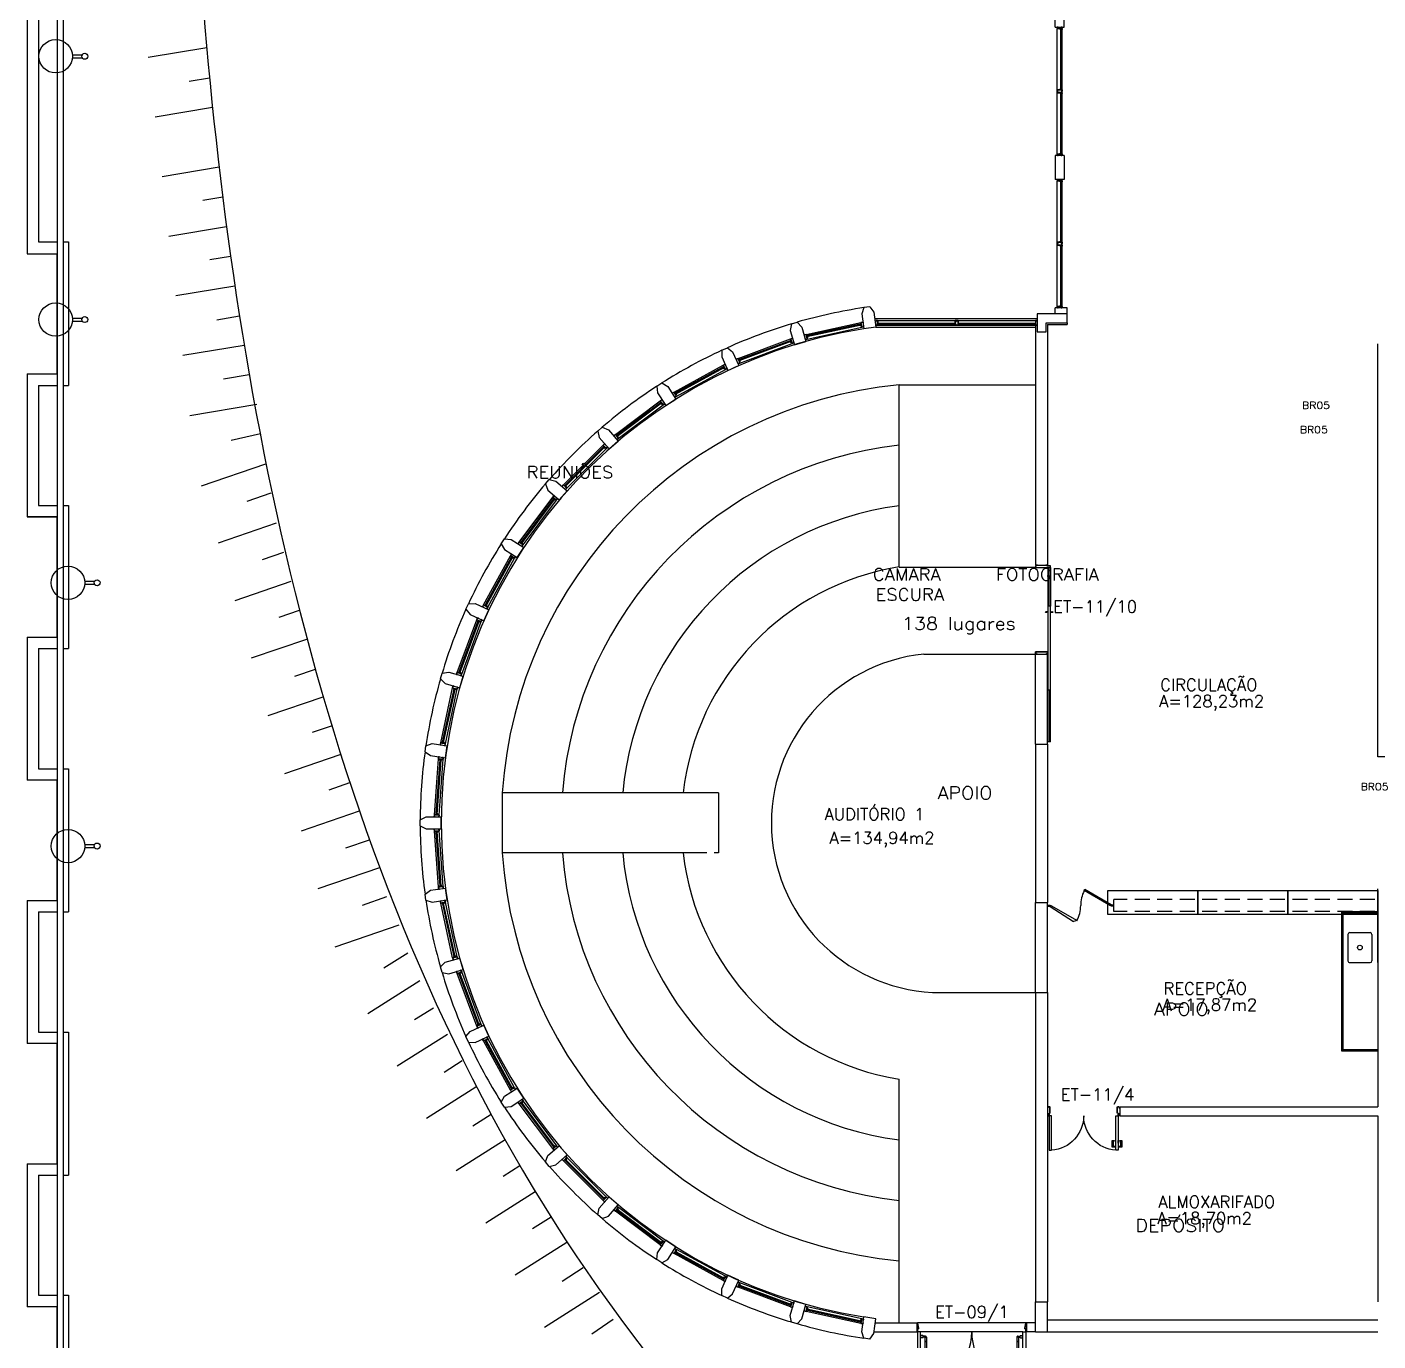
# Model space of a CAD drawing. Header units: millimetres. Extents: x 2128 to 2646, y 1972 to 2207.
# Drawn here: x 2447.74 to 2470.24, y 2031.34 to 2053.22 of the extents above; entities that cross this region are included whole.
import ezdxf

# ---------------------------------------------------------------- set-up
doc = ezdxf.new("R2010")
doc.units = ezdxf.units.MM
doc.linetypes.add('HIDDEN', pattern=[0.375, 0.25, -0.125])
for name, color, linetype in [('ar-alambrado', 2, 'Continuous'), ('AR-ALV', 2, 'Continuous'), ('AR-BANCADAS', 1, 'Continuous'), ('AR-CORTECONG', 3, 'Continuous'), ('AR-ESQ', 1, 'Continuous'), ('AR-ESQ-V1', 1, 'Continuous'), ('AR-ESTC', 3, 'Continuous'), ('AR-ILUMINAÇÃO-JARDIM', 1, 'Continuous'), ('ar-mureta', 2, 'Continuous'), ('AR-PEITORIL', 1, 'Continuous'), ('AR-PF-pm1', 2, 'Continuous'), ('AR-PF-soleira', 1, 'Continuous'), ('AR-PISO-V', 1, 'Continuous'), ('AR-PORTA', 1, 'Continuous'), ('AR-PROJ', 1, 'HIDDEN'), ('ar-talude', 1, 'Continuous'), ('AR-TXTCONG', 2, 'Continuous'), ('AR-TXTESQ1', 1, 'Continuous'), ('BC- VISTA', 1, 'Continuous'), ('BC-CUBA', 1, 'Continuous'), ('BGR- VISTA', 12, 'Continuous'), ('COZ1', 1, 'Continuous'), ('DET-VIDRO-FERR-V', 52, 'Continuous'), ('DT-ESQ-BAGUETE-C', 1, 'Continuous'), ('DT-ESQ-BAGUETE-V', 1, 'Continuous'), ('DT-ESQ-CHAPA DOBRADA-V', 1, 'Continuous'), ('DT-ESQ-MARCO-V', 1, 'Continuous'), ('DT-ESQ-PERFIL U-C', 2, 'Continuous'), ('DT-ESQ-VIDRO-C', 2, 'Continuous'), ('DT-TXTMOD', 1, 'Continuous'), ('ENDEREÇO', 2, 'Continuous'), ('maçaneta', 1, 'Continuous'), ('mov', 1, 'Continuous'), ('PM-PERFIL U-C', 2, 'Continuous'), ('PM-V', 1, 'Continuous'), ('pm1', 2, 'Continuous'), ('pm2', 2, 'Continuous'), ('TEXTO', 2, 'Continuous'), ('Área', 2, 'Continuous')]:
    doc.layers.add(name, color=color, linetype=linetype)
doc.styles.add('S10', font='simplex.shx', dxfattribs={"height": 0.1})
doc.styles.add('S12', font='simplex.shx', dxfattribs={"width": 1.1, "height": 0.12})
doc.styles.add('S16', font='simplex.shx', dxfattribs={"width": 1.1, "height": 0.16})
doc.styles.add('UNB-100', font='simplex.shx', dxfattribs={"height": 0.2})
doc.styles.add('UNB1-100', font='simplex.shx', dxfattribs={"height": 0.2})

# ---------------------------------------------------------------- blocks, each defined once
blk = doc.blocks.new('Poste Jardim')
at = {"layer": 'AR-ILUMINAÇÃO-JARDIM'}
for p, q in [((-0.025, 0.109), (-0.025, 0.274)), ((0.025, 0.109), (0.025, 0.274))]:
    blk.add_line(p, q, dxfattribs=at)
for centre, radius in [((0, 0.318), 0.05), ((0, 0.318), 0.05), ((0, -0.167), 0.278)]:
    blk.add_circle(centre, radius, dxfattribs=at)
blk = doc.blocks.new('CUBAbnc-01P')
at = {"layer": 'COZ1'}
for p, q in [((-0.25, -0.4705), (-0.25, -0.1305)), ((-0.22, -0.1005), (0.22, -0.1005)), ((0.25, -0.4705), (0.25, -0.1305)), ((-0.22, -0.5005), (0.22, -0.5005))]:
    blk.add_line(p, q, dxfattribs=at)
blk.add_circle((0, -0.3005), 0.04, dxfattribs=at)
for centre, start, end in [((-0.22, -0.1305), 90, 180), ((0.22, -0.1305), 0, 90), ((-0.22, -0.4705), 180, 270), ((0.22, -0.4705), 270, 0)]:
    blk.add_arc(centre, 0.03, start, end, dxfattribs=at)
blk = doc.blocks.new('BGR3')
at = {"layer": 'BGR- VISTA'}
for p, q in [((0, 2.305), (0.58, 2.305)), ((0.58, 2.305), (0.6, 2.325)), ((0.58, 2.305), (0.58, 0.02)), ((0.58, 0.02), (0, 0.02)), ((0.6, 0), (0.58, 0.02))]:
    blk.add_line(p, q, dxfattribs=at)
blk.add_lwpolyline([(0.6, 2.325), (0.6, 0), (0, 0), (0, 2.325)], close=True, dxfattribs=at)
at = {"layer": 'BC-CUBA', "rotation": 89.99999999999999}
blk.add_blockref('CUBAbnc-01P', (0, 0.6), dxfattribs=at)
blk = doc.blocks.new('BGR13')
at = {"layer": 'BC- VISTA'}
blk.add_lwpolyline([(0, 1.5), (0, 0), (-0.4, 0), (-0.4, 1.5)], close=True, dxfattribs=at)
blk = doc.blocks.new('EF145-P')
at = {"layer": 'DT-ESQ-BAGUETE-C', "ltscale": 0.1}
for points in [[(0.039, 0), (0.0255, 0), (0.0255, -0.0015), (0.039, -0.0015), (0.039, -0.0135), (0.0255, -0.0135), (0.0255, -0.015), (0.039, -0.015, 0.4142136), (0.0405, -0.0135), (0.0405, -0.0015, 0.4142136)], [(1.301, 0), (1.3145, 0), (1.3145, -0.0015), (1.301, -0.0015), (1.301, -0.0135), (1.3145, -0.0135), (1.3145, -0.015), (1.301, -0.015, -0.4142136), (1.2995, -0.0135), (1.2995, -0.0015, -0.4142136)], [(1.379, 0), (1.3655, 0), (1.3655, -0.0015), (1.379, -0.0015), (1.379, -0.0135), (1.3655, -0.0135), (1.3655, -0.015), (1.379, -0.015, 0.4142136), (1.3805, -0.0135), (1.3805, -0.0015, 0.4142136)], [(2.641, 0), (2.6545, 0), (2.6545, -0.0015), (2.641, -0.0015), (2.641, -0.0135), (2.6545, -0.0135), (2.6545, -0.015), (2.641, -0.015, -0.4142136), (2.6395, -0.0135), (2.6395, -0.0015, -0.4142136)]]:
    blk.add_lwpolyline(points, format="xyb", close=True, dxfattribs=at)
at = {"layer": 'DT-ESQ-MARCO-V', "ltscale": 0.1}
for p, q in [((0.025, 0.065), (2.6565, 0.065)), ((0.0235, -0.015), (2.6565, -0.015))]:
    blk.add_line(p, q, dxfattribs=at)
at = {"layer": 'DT-ESQ-PERFIL U-C', "ltscale": 0.1}
for points in [[(0.025, 0.0155), (0.025, 0.0155, -0.4142136), (0.0235, 0.017), (0.0235, 0.0635), (0.0015, 0.0635), (0.0015, 0.05), (0, 0.05), (0, 0.0635, -0.4142136), (0.0015, 0.065), (0.0235, 0.065, -0.4142136), (0.025, 0.0635), (0.025, 0.017), (0.0385, 0.017, -1), (0.0385, 0.014), (0.025, 0.014), (0.025, -0.0135, -0.4142136), (0.0235, -0.015), (0.0015, -0.015, -0.4142136), (0, -0.0135), (0, 0), (0.0015, 0), (0.0015, -0.0135), (0.0235, -0.0135), (0.0235, 0.014, -0.4142136), (0.025, 0.0155), (0.0385, 0.0155)], [(1.315, 0.0155), (1.315, 0.0155, 0.4142136), (1.3165, 0.017), (1.3165, 0.0635), (1.3385, 0.0635), (1.3385, 0.05), (1.34, 0.05), (1.34, 0.0635, 0.4142136), (1.3385, 0.065), (1.3165, 0.065, 0.4142136), (1.315, 0.0635), (1.315, 0.017), (1.3015, 0.017, 1), (1.3015, 0.014), (1.315, 0.014), (1.315, -0.0135, 0.4142136), (1.3165, -0.015), (1.3385, -0.015, 0.4142136), (1.34, -0.0135), (1.34, 0), (1.3385, 0), (1.3385, -0.0135), (1.3165, -0.0135), (1.3165, 0.014, 0.4142136), (1.315, 0.0155), (1.3015, 0.0155)], [(1.365, 0.0155), (1.365, 0.0155, -0.4142136), (1.3635, 0.017), (1.3635, 0.0635), (1.3415, 0.0635), (1.3415, 0.05), (1.34, 0.05), (1.34, 0.0635, -0.4142136), (1.3415, 0.065), (1.3635, 0.065, -0.4142136), (1.365, 0.0635), (1.365, 0.017), (1.3785, 0.017, -1), (1.3785, 0.014), (1.365, 0.014), (1.365, -0.0135, -0.4142136), (1.3635, -0.015), (1.3415, -0.015, -0.4142136), (1.34, -0.0135), (1.34, 0), (1.3415, 0), (1.3415, -0.0135), (1.3635, -0.0135), (1.3635, 0.014, -0.4142136), (1.365, 0.0155), (1.3785, 0.0155)], [(2.655, 0.0155), (2.655, 0.0155, 0.4142136), (2.6565, 0.017), (2.6565, 0.0635), (2.6785, 0.0635), (2.6785, 0.05), (2.68, 0.05), (2.68, 0.0635, 0.4142136), (2.6785, 0.065), (2.6565, 0.065, 0.4142136), (2.655, 0.0635), (2.655, 0.017), (2.6415, 0.017, 1), (2.6415, 0.014), (2.655, 0.014), (2.655, -0.0135, 0.4142136), (2.6565, -0.015), (2.6785, -0.015, 0.4142136), (2.68, -0.0135), (2.68, 0), (2.6785, 0), (2.6785, -0.0135), (2.6565, -0.0135), (2.6565, 0.014, 0.4142136), (2.655, 0.0155), (2.6415, 0.0155)]]:
    blk.add_lwpolyline(points, format="xyb", dxfattribs=at)
at = {"layer": 'DT-ESQ-VIDRO-C', "ltscale": 0.1}
for points in [[(1.313, 0.012), (0.027, 0.012), (0.027, 0.002), (1.313, 0.002), (1.313, 0.012)], [(1.367, 0.012), (1.367, 0.002), (2.653, 0.002), (2.653, 0.012), (1.367, 0.012)]]:
    blk.add_lwpolyline(points, dxfattribs=at)
at = {"layer": 'DT-TXTMOD', "ltscale": 0.1, "style": 'S10', "flags": 3}
blk.add_attdef('EF145', (0.0242, 0.1386), '', height=0.1, dxfattribs=at)
blk = doc.blocks.new('EF144-P')
at = {"layer": 'DT-ESQ-BAGUETE-C', "ltscale": 0.1}
for points in [[(0.047, 0.024), (0.034, 0.024), (0.034, 0.022), (0.047, 0.022), (0.047, 0.01), (0.034, 0.01), (0.034, 0.009), (0.047, 0.009, 0.414214), (0.049, 0.01), (0.049, 0.022, 0.414214)], [(0.948, 0.024), (0.962, 0.024), (0.962, 0.022), (0.948, 0.022), (0.948, 0.01), (0.962, 0.01), (0.962, 0.009), (0.948, 0.009, -0.414214), (0.947, 0.01), (0.947, 0.022, -0.414214)]]:
    blk.add_lwpolyline(points, format="xyb", close=True, dxfattribs=at)
at = {"layer": 'DT-ESQ-BAGUETE-V', "ltscale": 0.1}
blk.add_line((0.948, 0.024), (0.046, 0.024), dxfattribs=at)
at = {"layer": 'DT-ESQ-CHAPA DOBRADA-V', "ltscale": 0.1}
blk.add_line((0.947, 0.041), (0.047, 0.041), dxfattribs=at)
at = {"layer": 'DT-ESQ-MARCO-V', "ltscale": 0.1}
for p, q in [((0.031, 0.065), (0.964, 0.065)), ((0.031, -0.015), (0.964, -0.015))]:
    blk.add_line(p, q, dxfattribs=at)
at = {"layer": 'DT-ESQ-PERFIL U-C', "ltscale": 0.1}
for p in [(0.048, 0.039), (0.033, 0.039)]:
    blk.add_line(p, (0.033, 0.039), dxfattribs=at)
blk.add_lwpolyline([(0.032, 0.041, 0.414214), (0.033, 0.039, 0.414214), (0.032, 0.038), (0.032, -0.013), (0.002, -0.013), (0.001, 0), (0, 0), (0.001, -0.014, 0.393452), (0.002, -0.015), (0.032, -0.015, 0.414214), (0.033, -0.013), (0.033, 0.038), (0.048, 0.038, 1), (0.048, 0.041), (0.033, 0.041), (0.033, 0.064, 0.414214), (0.032, 0.065), (-0.003, 0.065, 0.435284), (-0.005, 0.063), (-0.004, 0.05), (-0.002, 0.05), (-0.003, 0.064), (0.032, 0.064)], format="xyb", close=True, dxfattribs=at)
blk.add_lwpolyline([(0.962, 0.039), (0.962, 0.039, -0.414214), (0.964, 0.038), (0.964, -0.013), (0.993, -0.013), (0.994, 0), (0.995, 0), (0.994, -0.014, -0.393452), (0.993, -0.015), (0.964, -0.015, -0.414214), (0.962, -0.013), (0.962, 0.038), (0.947, 0.038, -1), (0.947, 0.041), (0.962, 0.041), (0.962, 0.064, -0.414214), (0.964, 0.065), (0.998, 0.065, -0.435284), (1, 0.063), (0.999, 0.05), (0.997, 0.05), (0.998, 0.064), (0.964, 0.064), (0.964, 0.041, -0.414214), (0.962, 0.039), (0.947, 0.039)], format="xyb", dxfattribs=at)
at = {"layer": 'DT-ESQ-VIDRO-C', "ltscale": 0.1}
blk.add_lwpolyline([(0.035, 0.036), (0.035, 0.026), (0.96, 0.026), (0.96, 0.036)], close=True, dxfattribs=at)
at = {"layer": 'DT-TXTMOD', "ltscale": 0.1, "style": 'S10', "flags": 3}
blk.add_attdef('EF144', (0.031, 0.127), '', height=0.1, dxfattribs=at)
blk = doc.blocks.new('EF146-P')
at = {"layer": 'DT-ESQ-BAGUETE-C', "ltscale": 0.1}
for points in [[(0.039, 0.05), (0.0255, 0.05), (0.0255, 0.0515), (0.039, 0.0515), (0.039, 0.0635), (0.0255, 0.0635), (0.0255, 0.065), (0.039, 0.065, -0.41421356), (0.0405, 0.0635), (0.0405, 0.0515, -0.41421356)], [(1.02975, 0.05), (1.04325, 0.05), (1.04325, 0.0515), (1.02975, 0.0515), (1.02975, 0.0635), (1.04325, 0.0635), (1.04325, 0.065), (1.02975, 0.065, 0.41421356), (1.02825, 0.0635), (1.02825, 0.0515, 0.41421356)], [(1.10775, 0.05), (1.09425, 0.05), (1.09425, 0.0515), (1.10775, 0.0515), (1.10775, 0.0635), (1.09425, 0.0635), (1.09425, 0.065), (1.10775, 0.065, -0.41421356), (1.10925, 0.0635), (1.10925, 0.0515, -0.41421356)], [(2.0985, 0.05), (2.112, 0.05), (2.112, 0.0515), (2.0985, 0.0515), (2.0985, 0.0635), (2.112, 0.0635), (2.112, 0.065), (2.0985, 0.065, 0.41421356), (2.097, 0.0635), (2.097, 0.0515, 0.41421356)]]:
    blk.add_lwpolyline(points, format="xyb", close=True, dxfattribs=at)
at = {"layer": 'DT-ESQ-MARCO-V', "ltscale": 0.1}
for p, q in [((2.114, 0.065), (0.0235, 0.065)), ((2.114, -0.015), (0.0235, -0.015))]:
    blk.add_line(p, q, dxfattribs=at)
at = {"layer": 'DT-ESQ-PERFIL U-C', "ltscale": 0.1}
for points in [[(0.025, 0.0345), (0.025, 0.0345, 0.41421356), (0.0235, 0.033), (0.0235, -0.0135), (0.0015, -0.0135), (0.0015, 0), (0, 0), (0, -0.0135, 0.41421356), (0.0015, -0.015), (0.0235, -0.015, 0.41421356), (0.025, -0.0135), (0.025, 0.033), (0.0385, 0.033, 1), (0.0385, 0.036), (0.025, 0.036), (0.025, 0.0635, 0.41421356), (0.0235, 0.065), (0.0015, 0.065, 0.41421356), (0, 0.0635), (0, 0.05), (0.0015, 0.05), (0.0015, 0.0635), (0.0235, 0.0635), (0.0235, 0.036, 0.41421356), (0.025, 0.0345), (0.0385, 0.0345)], [(1.04375, 0.0345), (1.04375, 0.0345, -0.41421356), (1.04525, 0.033), (1.04525, -0.0135), (1.06725, -0.0135), (1.06725, 0), (1.06875, 0), (1.06875, -0.0135, -0.41421356), (1.06725, -0.015), (1.04525, -0.015, -0.41421356), (1.04375, -0.0135), (1.04375, 0.033), (1.03025, 0.033, -1), (1.03025, 0.036), (1.04375, 0.036), (1.04375, 0.0635, -0.41421356), (1.04525, 0.065), (1.06725, 0.065, -0.41421356), (1.06875, 0.0635), (1.06875, 0.05), (1.06725, 0.05), (1.06725, 0.0635), (1.04525, 0.0635), (1.04525, 0.036, -0.41421356), (1.04375, 0.0345), (1.03025, 0.0345)], [(1.09375, 0.0345), (1.09375, 0.0345, 0.41421356), (1.09225, 0.033), (1.09225, -0.0135), (1.07025, -0.0135), (1.07025, 0), (1.06875, 0), (1.06875, -0.0135, 0.41421356), (1.07025, -0.015), (1.09225, -0.015, 0.41421356), (1.09375, -0.0135), (1.09375, 0.033), (1.10725, 0.033, 1), (1.10725, 0.036), (1.09375, 0.036), (1.09375, 0.0635, 0.41421356), (1.09225, 0.065), (1.07025, 0.065, 0.41421356), (1.06875, 0.0635), (1.06875, 0.05), (1.07025, 0.05), (1.07025, 0.0635), (1.09225, 0.0635), (1.09225, 0.036, 0.41421356), (1.09375, 0.0345), (1.10725, 0.0345)], [(2.1125, 0.0345), (2.1125, 0.0345, -0.41421356), (2.114, 0.033), (2.114, -0.0135), (2.136, -0.0135), (2.136, 0), (2.1375, 0), (2.1375, -0.0135, -0.41421356), (2.136, -0.015), (2.114, -0.015, -0.41421356), (2.1125, -0.0135), (2.1125, 0.033), (2.099, 0.033, -1), (2.099, 0.036), (2.1125, 0.036), (2.1125, 0.0635, -0.41421356), (2.114, 0.065), (2.136, 0.065, -0.41421356), (2.1375, 0.0635), (2.1375, 0.05), (2.136, 0.05), (2.136, 0.0635), (2.114, 0.0635), (2.114, 0.036, -0.41421356), (2.1125, 0.0345), (2.099, 0.0345)]]:
    blk.add_lwpolyline(points, format="xyb", dxfattribs=at)
at = {"layer": 'DT-ESQ-VIDRO-C', "ltscale": 0.1}
for points in [[(1.04175, 0.048), (0.027, 0.048), (0.027, 0.038), (1.04175, 0.038), (1.04175, 0.048)], [(1.09575, 0.048), (1.09575, 0.038), (2.1105, 0.038), (2.1105, 0.048), (1.09575, 0.048)]]:
    blk.add_lwpolyline(points, dxfattribs=at)
at = {"layer": 'DT-TXTMOD', "ltscale": 0.1, "style": 'S10', "flags": 3}
blk.add_attdef('EF146', (0.0235, -0.155), '', height=0.1, dxfattribs=at)
blk = doc.blocks.new('marco-d')
at = {"layer": 'PM-PERFIL U-C'}
for p, q in [((-0.013, 0), (-0.001, 0)), ((-0.025, -0.03), (-0.025, -0.011)), ((-0.023, -0.03), (-0.025, -0.03)), ((-0.025, -0.138), (-0.025, -0.12)), ((-0.025, -0.12), (-0.023, -0.12)), ((-0.023, -0.01), (-0.015, -0.01)), ((-0.014, -0.012), (-0.023, -0.012)), ((-0.023, -0.012), (-0.023, -0.03)), ((-0.023, -0.12), (-0.023, -0.138)), ((-0.023, -0.138), (-0.014, -0.138)), ((-0.015, -0.14), (-0.023, -0.14)), ((-0.015, -0.01), (-0.015, -0.001)), ((-0.015, -0.148), (-0.015, -0.14)), ((-0.002, -0.002), (-0.013, -0.002)), ((-0.013, -0.002), (-0.013, -0.01)), ((-0.013, -0.139), (-0.013, -0.148)), ((-0.013, -0.148), (0.013, -0.148)), ((0.013, -0.15), (-0.013, -0.15)), ((-0.002, -0.041), (-0.002, -0.002)), ((0.013, -0.043), (-0.001, -0.043)), ((0, -0.001), (0, -0.041)), ((0.013, -0.041), (0, -0.041)), ((0.013, -0.043), (0.013, -0.148)), ((0.015, -0.042), (0.015, -0.148))]:
    blk.add_line(p, q, dxfattribs=at)
for centre, start, end in [((-0.013, -0.001), 90, 180), ((-0.001, -0.001), 360, 90), ((-0.023, -0.011), 90, 180), ((-0.023, -0.138), 180, 270), ((-0.013, -0.148), 180, 270), ((-0.014, -0.01), 270, 0), ((-0.014, -0.139), 0, 90), ((-0.001, -0.041), 180, 270), ((0.013, -0.042), 0, 90), ((0.013, -0.148), 269.9386, 0)]:
    blk.add_arc(centre, 0.0015, start, end, dxfattribs=at)
blk = doc.blocks.new('marco-e')
at = {"layer": 'PM-PERFIL U-C'}
for p, q in [((-0.015, -0.043), (-0.015, -0.149)), ((-0.013, -0.041), (0, -0.041)), ((-0.013, -0.043), (0.001, -0.043)), ((-0.013, -0.043), (-0.013, -0.148)), ((0.013, -0.148), (-0.013, -0.148)), ((-0.013, -0.15), (0.014, -0.15)), ((0, -0.002), (0, -0.041)), ((0.014, 0), (0.002, 0)), ((0.002, -0.042), (0.002, -0.002)), ((0.002, -0.002), (0.013, -0.002)), ((0.013, -0.002), (0.013, -0.011)), ((0.013, -0.14), (0.013, -0.148)), ((0.015, -0.01), (0.015, -0.002)), ((0.024, -0.01), (0.015, -0.01)), ((0.015, -0.012), (0.023, -0.012)), ((0.023, -0.138), (0.015, -0.138)), ((0.015, -0.14), (0.024, -0.14)), ((0.015, -0.149), (0.015, -0.14)), ((0.023, -0.012), (0.023, -0.03)), ((0.023, -0.03), (0.025, -0.03)), ((0.025, -0.12), (0.023, -0.12)), ((0.023, -0.12), (0.023, -0.138)), ((0.025, -0.03), (0.025, -0.012)), ((0.025, -0.139), (0.025, -0.12))]:
    blk.add_line(p, q, dxfattribs=at)
for centre, start, end in [((-0.013, -0.043), 90, 180), ((-0.013, -0.149), 180, 270.0614), ((0.002, -0.002), 90, 180), ((0.001, -0.042), 270, 0), ((0.015, -0.011), 180, 270), ((0.015, -0.14), 90, 180), ((0.014, -0.002), 0, 90), ((0.014, -0.149), 270, 0), ((0.024, -0.012), 0, 90), ((0.024, -0.139), 270, 0)]:
    blk.add_arc(centre, 0.0015, start, end, dxfattribs=at)
blk = doc.blocks.new('PM6A')
at = {"layer": 'maçaneta'}
for points in [[(1.13, 0.675), (1.075, 0.675), (1.075, 0.565), (1.11, 0.565), (1.11, 0.575), (1.09, 0.575), (1.09, 0.654, -0.414214), (1.091, 0.655), (1.13, 0.655)], [(1.235, 0.675), (1.18, 0.675), (1.18, 0.655), (1.218, 0.655, -0.414214), (1.22, 0.654), (1.22, 0.575), (1.2, 0.575), (1.2, 0.565), (1.235, 0.565)]]:
    blk.add_lwpolyline(points, format="xyb", close=True, dxfattribs=at)
for points in [[(1.13, 0.565), (1.13, 0.605), (1.135, 0.605), (1.135, 0.565)], [(1.18, 0.565), (1.18, 0.605), (1.175, 0.605), (1.175, 0.565)]]:
    blk.add_lwpolyline(points, close=True, dxfattribs=at)
at = {"layer": 'mov'}
for centre, start, end in [((0.025, 0.151), 359.8606, 86.0112), ((1.175, 0.151), 93.9888, 180.1394)]:
    blk.add_arc(centre, 0.575, start, end, dxfattribs=at)
at = {"layer": 'pm1'}
for points in [[(0.025, 0.725), (0.025, 0.725), (0.065, 0.725), (0.065, 0.725)], [(0.065, 0.725), (0.065, 0.15), (0.025, 0.15), (0.025, 0.725)], [(1.135, 0.725), (1.135, 0.15), (1.175, 0.15), (1.175, 0.725)], [(1.175, 0.725), (1.175, 0.725), (1.135, 0.725), (1.135, 0.725)]]:
    blk.add_lwpolyline(points, dxfattribs=at)
for name, p in [('marco-d', (0.025, 0.15)), ('marco-e', (1.175, 0.15))]:
    blk.add_blockref(name, p, dxfattribs=at)
blk = doc.blocks.new('PM8')
at = {"layer": 'DT-ESQ-PERFIL U-C'}
for p, q in [((-0.01, 0.17), (-0.01, 0.189)), ((-0.008, 0.17), (-0.01, 0.17)), ((-0.01, 0.03), (-0.008, 0.03)), ((-0.01, 0.011), (-0.01, 0.03)), ((-0.008, 0.19), (0, 0.19)), ((-0.008, 0.188), (-0.008, 0.17)), ((0.001, 0.188), (-0.008, 0.188)), ((-0.008, 0.03), (-0.008, 0.012)), ((-0.008, 0.012), (0.001, 0.012)), ((0, 0.01), (-0.008, 0.01)), ((0, 0.19), (0, 0.199)), ((0, 0.001), (0, 0.01)), ((0.001, 0.2), (0.028, 0.2)), ((0.002, 0.198), (0.002, 0.19)), ((0.028, 0.198), (0.002, 0.198)), ((0.002, 0.01), (0.002, 0.002)), ((0.002, 0.002), (0.028, 0.002)), ((0.028, 0.198), (0.028, 0.002)), ((0.03, 0.199), (0.03, 0.001)), ((1.43, 0.199), (1.43, -0.044)), ((1.458, 0.2), (1.431, 0.2)), ((1.432, 0.198), (1.432, -0.043)), ((1.432, 0.198), (1.458, 0.198)), ((1.458, 0.198), (1.458, 0.19)), ((1.458, 0.01), (1.458, -0.043)), ((1.459, 0.188), (1.468, 0.188)), ((1.468, 0.012), (1.459, 0.012)), ((1.46, 0.19), (1.46, 0.199)), ((1.468, 0.19), (1.46, 0.19)), ((1.46, 0.01), (1.468, 0.01)), ((1.46, -0.044), (1.46, 0.01)), ((1.468, 0.188), (1.468, 0.17)), ((1.468, 0.17), (1.47, 0.17)), ((1.47, 0.03), (1.468, 0.03)), ((1.468, 0.03), (1.468, 0.012)), ((1.47, 0.17), (1.47, 0.189)), ((1.47, 0.011), (1.47, 0.03)), ((0.028, 0), (0.001, 0)), ((1.458, -0.043), (1.432, -0.043)), ((1.431, -0.045), (1.458, -0.045))]:
    blk.add_line(p, q, dxfattribs=at)
for centre, start, end in [((-0.008, 0.189), 90, 180), ((-0.008, 0.011), 180, 270), ((0.001, 0.199), 90, 180), ((0.001, 0.001), 180, 270), ((0.001, 0.19), 270, 0), ((0.001, 0.01), 0, 90), ((0.028, 0.199), 0, 90), ((0.028, 0.001), 269.9386, 0), ((1.431, 0.199), 90, 180), ((1.458, 0.199), 0, 90), ((1.459, 0.19), 180, 270), ((1.459, 0.01), 90, 180), ((1.468, 0.189), 0, 90), ((1.468, 0.011), 270, 0), ((1.431, -0.044), 180, 270.0614), ((1.458, -0.044), 270, 0)]:
    blk.add_arc(centre, 0.0015, start, end, dxfattribs=at)
at = {"layer": 'maçaneta'}
for p, q in [((0.685, -0.002), (0.685, 0.016)), ((0.695, -0.002), (0.695, 0.016)), ((0.682, -0.005), (0.682, -0.002)), ((0.682, -0.002), (0.697, -0.002)), ((0.682, -0.045), (0.682, -0.047)), ((0.682, -0.047), (0.697, -0.047)), ((0.685, -0.047), (0.685, -0.066)), ((0.695, -0.047), (0.695, -0.066)), ((0.697, -0.005), (0.697, -0.002)), ((0.697, -0.045), (0.697, -0.047))]:
    blk.add_line(p, q, dxfattribs=at)
for centre in [(0.69, 0.025), (0.69, -0.075)]:
    blk.add_circle(centre, 0.01, dxfattribs=at)
at = {"layer": 'PM-V'}
for p, q in [((-1.47, -0.045), (-1.47, 0)), ((-1.47, -0.023), (-0.61, -0.023)), ((-1.47, -0.027), (-0.61, -0.027)), ((-1.47, -0.045), (-0.61, -0.045)), ((1.43, -0.005), (0.79, -0.005)), ((0.79, -0.023), (1.43, -0.023)), ((0.79, -0.027), (1.43, -0.027)), ((1.43, -0.045), (0.79, -0.045))]:
    blk.add_line(p, q, dxfattribs=at)
at = {"layer": 'pm1'}
for p, q in [((-0.61, -0.045), (-0.61, -0.005)), ((0.79, -0.005), (-0.61, -0.005)), ((-0.61, -0.045), (0.79, -0.045)), ((0.79, -0.045), (0.79, -0.005))]:
    blk.add_line(p, q, dxfattribs=at)
at = {"layer": 'pm2'}
blk.add_line((0, 0.001), (0, 0.008), dxfattribs=at)
blk.add_line((0, 0.001), (0, 0.008), dxfattribs=at)
blk.add_arc((0.001, 0.001), 0.0015, 180, 270, dxfattribs=at)
blk = doc.blocks.new('pilares1')
at = {"layer": 'AR-ESTC'}
for p, q in [((-2.884, 8.586), (-2.919, 8.48)), ((-2.785, 8.601), (-2.884, 8.586)), ((-2.785, 8.601), (-2.721, 8.509)), ((-4.092, 8.316), (-3.996, 8.344)), ((-3.996, 8.344), (-3.92, 8.263)), ((-2.919, 8.48), (-2.884, 8.233)), ((-2.721, 8.509), (-2.686, 8.261)), ((-4.092, 8.316), (-4.112, 8.206)), ((-4.112, 8.206), (-4.041, 7.966)), ((-3.92, 8.263), (-3.849, 8.023)), ((-2.686, 8.261), (-2.884, 8.233)), ((-5.249, 7.877), (-5.253, 7.765)), ((-5.249, 7.877), (-5.158, 7.919)), ((-5.158, 7.919), (-5.071, 7.848)), ((-4.041, 7.966), (-3.849, 8.023)), ((-5.253, 7.765), (-5.149, 7.538)), ((-5.071, 7.848), (-4.967, 7.621)), ((-5.149, 7.538), (-4.967, 7.621)), ((-6.332, 7.278), (-6.248, 7.332)), ((-6.332, 7.278), (-6.32, 7.167)), ((-6.248, 7.332), (-6.152, 7.275)), ((-6.152, 7.275), (-6.016, 7.064)), ((-6.32, 7.167), (-6.185, 6.956)), ((-6.185, 6.956), (-6.016, 7.064)), ((-7.318, 6.53), (-7.243, 6.596)), ((-7.318, 6.53), (-7.291, 6.422)), ((-7.243, 6.596), (-7.139, 6.553)), ((-7.139, 6.553), (-6.976, 6.364)), ((-7.291, 6.422), (-7.127, 6.233)), ((-7.127, 6.233), (-6.976, 6.364)), ((-8.188, 5.65), (-8.123, 5.726)), ((-8.188, 5.65), (-8.146, 5.547)), ((-8.123, 5.726), (-8.015, 5.698)), ((-8.015, 5.698), (-7.826, 5.534)), ((-8.146, 5.547), (-7.957, 5.383)), ((-7.957, 5.383), (-7.826, 5.534)), ((-8.924, 4.655), (-8.87, 4.739)), ((-8.87, 4.739), (-8.759, 4.727)), ((-8.759, 4.727), (-8.549, 4.592)), ((-8.924, 4.655), (-8.867, 4.559)), ((-8.867, 4.559), (-8.657, 4.424)), ((-8.657, 4.424), (-8.549, 4.592)), ((-9.511, 3.565), (-9.47, 3.656)), ((-9.47, 3.656), (-9.358, 3.66)), ((-9.358, 3.66), (-9.131, 3.556)), ((-9.511, 3.565), (-9.441, 3.478)), ((-9.441, 3.478), (-9.214, 3.374)), ((-9.214, 3.374), (-9.131, 3.556)), ((-9.937, 2.403), (-9.909, 2.499)), ((-9.909, 2.499), (-9.799, 2.519)), ((-9.799, 2.519), (-9.559, 2.449)), ((-9.937, 2.403), (-9.855, 2.327)), ((-9.855, 2.327), (-9.615, 2.257)), ((-9.615, 2.257), (-9.559, 2.449)), ((-10.193, 1.192), (-10.179, 1.291)), ((-10.193, 1.192), (-10.101, 1.129)), ((-10.179, 1.291), (-10.073, 1.327)), ((-10.101, 1.129), (-9.854, 1.093)), ((-10.073, 1.327), (-9.825, 1.291)), ((-9.854, 1.093), (-9.825, 1.291)), ((-10.274, 0.057), (-10.174, 0.107)), ((-10.274, -0.043), (-10.274, 0.057)), ((-10.174, 0.107), (-9.924, 0.107)), ((-9.924, -0.093), (-9.924, 0.107)), ((-10.274, -0.043), (-10.174, -0.093)), ((-10.174, -0.093), (-9.924, -0.093)), ((-10.193, -1.178), (-10.101, -1.114)), ((-10.101, -1.114), (-9.854, -1.078)), ((-9.825, -1.276), (-9.854, -1.078)), ((-10.179, -1.277), (-10.193, -1.178)), ((-10.179, -1.277), (-10.073, -1.312)), ((-10.073, -1.312), (-9.825, -1.276)), ((-9.855, -2.312), (-9.615, -2.242)), ((-9.559, -2.434), (-9.615, -2.242)), ((-9.937, -2.389), (-9.855, -2.312)), ((-9.909, -2.484), (-9.937, -2.389)), ((-9.799, -2.504), (-9.559, -2.434)), ((-9.909, -2.484), (-9.799, -2.504)), ((-9.441, -3.464), (-9.214, -3.36)), ((-9.131, -3.542), (-9.214, -3.36)), ((-9.511, -3.551), (-9.441, -3.464)), ((-9.47, -3.642), (-9.511, -3.551)), ((-9.358, -3.646), (-9.131, -3.542)), ((-9.47, -3.642), (-9.358, -3.646)), ((-8.867, -4.544), (-8.657, -4.409)), ((-8.549, -4.577), (-8.657, -4.409)), ((-8.924, -4.64), (-8.867, -4.544)), ((-8.87, -4.724), (-8.924, -4.64)), ((-8.87, -4.724), (-8.759, -4.712)), ((-8.759, -4.712), (-8.549, -4.577)), ((-8.146, -5.532), (-7.957, -5.368)), ((-7.826, -5.52), (-7.957, -5.368)), ((-8.188, -5.635), (-8.146, -5.532)), ((-8.015, -5.683), (-7.826, -5.52)), ((-8.123, -5.711), (-8.188, -5.635)), ((-8.123, -5.711), (-8.015, -5.683)), ((-7.291, -6.407), (-7.127, -6.218)), ((-6.976, -6.349), (-7.127, -6.218)), ((-7.318, -6.516), (-7.291, -6.407)), ((-7.243, -6.581), (-7.318, -6.516)), ((-7.139, -6.538), (-6.976, -6.349)), ((-7.243, -6.581), (-7.139, -6.538)), ((-6.32, -7.152), (-6.185, -6.941)), ((-6.016, -7.05), (-6.185, -6.941)), ((-6.332, -7.263), (-6.32, -7.152)), ((-6.152, -7.26), (-6.016, -7.05)), ((-6.248, -7.317), (-6.332, -7.263)), ((-6.248, -7.317), (-6.152, -7.26)), ((-5.253, -7.751), (-5.149, -7.523)), ((-4.967, -7.606), (-5.149, -7.523)), ((-5.071, -7.834), (-4.967, -7.606)), ((-5.249, -7.862), (-5.253, -7.751)), ((-5.158, -7.904), (-5.249, -7.862)), ((-5.158, -7.904), (-5.071, -7.834)), ((-4.112, -8.192), (-4.041, -7.952)), ((-3.849, -8.008), (-4.041, -7.952)), ((-3.92, -8.248), (-3.849, -8.008)), ((-4.092, -8.302), (-4.112, -8.192)), ((-3.996, -8.33), (-4.092, -8.302)), ((-3.996, -8.33), (-3.92, -8.248)), ((-2.919, -8.466), (-2.884, -8.218)), ((-2.686, -8.247), (-2.884, -8.218)), ((-2.721, -8.494), (-2.686, -8.247)), ((-2.884, -8.572), (-2.919, -8.466)), ((-2.785, -8.586), (-2.721, -8.494)), ((-2.785, -8.586), (-2.884, -8.572))]:
    blk.add_line(p, q, dxfattribs=at)
blk = doc.blocks.new('PCF-2')
at = {"layer": 'AR-PF-pm1', "color": 1}
for p, q in [((0.065, 1), (0.07, 1)), ((0.065, 0.956), (0.065, 1)), ((0.07, 0.956), (0.065, 0.956)), ((0.07, 0.956), (0.07, 1)), ((0.1, 0.996), (0.07, 0.996)), ((0.1, 0.96), (0.07, 0.96)), ((0.105, 0.965), (0.105, 0.991)), ((0.145, 0.986), (0.105, 0.986)), ((0.13, 0.971), (0.105, 0.971)), ((0.135, 0.966), (0.165, 0.966)), ((0.135, 0.966), (0.135, 0.899)), ((0.165, 0.966), (0.165, 0.899)), ((1.695, 0.966), (1.665, 0.966)), ((1.665, 0.966), (1.665, 0.899)), ((1.685, 0.986), (1.725, 0.986)), ((1.695, 0.966), (1.695, 0.899)), ((1.7, 0.971), (1.725, 0.971)), ((1.725, 0.965), (1.725, 0.991)), ((1.73, 0.996), (1.76, 0.996)), ((1.73, 0.96), (1.76, 0.96)), ((1.765, 1), (1.76, 1)), ((1.76, 0.956), (1.76, 1)), ((1.76, 0.956), (1.765, 0.956)), ((1.765, 0.956), (1.765, 1)), ((0.135, 0.309), (0.135, 0.896)), ((0.165, 0.309), (0.165, 0.896)), ((1.665, 0.309), (1.665, 0.896)), ((1.695, 0.309), (1.695, 0.896)), ((0.07, 0.249), (0.065, 0.249)), ((0.065, 0.249), (0.065, 0.205)), ((0.07, 0.249), (0.07, 0.205)), ((0.1, 0.245), (0.07, 0.245)), ((0.105, 0.24), (0.105, 0.214)), ((0.13, 0.234), (0.105, 0.234)), ((0.135, 0.239), (0.135, 0.306)), ((0.135, 0.239), (0.165, 0.239)), ((0.165, 0.239), (0.165, 0.306)), ((1.665, 0.239), (1.665, 0.306)), ((1.695, 0.239), (1.665, 0.239)), ((1.695, 0.239), (1.695, 0.306)), ((1.7, 0.234), (1.725, 0.234)), ((1.725, 0.24), (1.725, 0.214)), ((1.73, 0.245), (1.76, 0.245)), ((1.76, 0.249), (1.76, 0.205)), ((1.76, 0.249), (1.765, 0.249)), ((1.765, 0.249), (1.765, 0.205)), ((0.065, 0.205), (0.07, 0.205)), ((0.1, 0.209), (0.07, 0.209)), ((0.145, 0.219), (0.105, 0.219)), ((1.685, 0.219), (1.725, 0.219)), ((1.73, 0.209), (1.76, 0.209)), ((1.765, 0.205), (1.76, 0.205))]:
    blk.add_line(p, q, dxfattribs=at)
at = {"layer": 'AR-PF-pm1'}
for points in [[(0.065, 1.05), (0.065, 0.15), (0.015, 0.15), (0.015, 1.05)], [(1.765, 1.05), (1.765, 0.15), (1.815, 0.15), (1.815, 1.05)]]:
    blk.add_lwpolyline(points, close=True, dxfattribs=at)
at = {"layer": 'AR-PF-pm1', "color": 1}
for points in [[(0.133, 0.898), (0.133, 0.897, 0.414214), (0.134, 0.896), (0.166, 0.896, 0.414214), (0.167, 0.897), (0.167, 0.898, 0.414214), (0.166, 0.899), (0.134, 0.899, 0.414214)], [(1.697, 0.898), (1.697, 0.897, -0.414214), (1.696, 0.896), (1.664, 0.896, -0.414214), (1.663, 0.897), (1.663, 0.898, -0.414214), (1.664, 0.899), (1.696, 0.899, -0.414214)], [(0.133, 0.307), (0.133, 0.308, -0.414214), (0.134, 0.309), (0.166, 0.309, -0.414214), (0.167, 0.308), (0.167, 0.307, -0.414214), (0.166, 0.306), (0.134, 0.306, -0.414214)], [(1.697, 0.307), (1.697, 0.308, 0.414214), (1.696, 0.309), (1.664, 0.309, 0.414214), (1.663, 0.308), (1.663, 0.307, 0.414214), (1.664, 0.306), (1.696, 0.306, 0.414214)]]:
    blk.add_lwpolyline(points, format="xyb", close=True, dxfattribs=at)
for centre, radius, start, end in [((0.1, 0.991), 0.005, 360, 90), ((0.1, 0.965), 0.005, 270, 360), ((0.13, 0.966), 0.005, 0, 90), ((0.145, 0.966), 0.02, 0, 90), ((1.685, 0.966), 0.02, 90, 180), ((1.7, 0.966), 0.005, 90, 180), ((1.73, 0.991), 0.005, 90, 180), ((1.73, 0.965), 0.005, 180, 270), ((0.1, 0.24), 0.005, 0, 90), ((0.13, 0.239), 0.005, 270, 0), ((0.145, 0.239), 0.02, 270, 0), ((1.685, 0.239), 0.02, 180, 270), ((1.7, 0.239), 0.005, 180, 270), ((1.73, 0.24), 0.005, 90, 180), ((0.1, 0.214), 0.005, 270, 0), ((1.73, 0.214), 0.005, 180, 270)]:
    blk.add_arc(centre, radius, start, end, dxfattribs=at)
at = {"layer": 'AR-PF-soleira'}
for p, q in [((0.02, 0), (1.816, 0)), ((0.065, 0.15), (1.765, 0.15))]:
    blk.add_line(p, q, dxfattribs=at)
at = {"layer": 'DET-VIDRO-FERR-V'}
for points in [[(0.03, 0.085), (0.03, 0.099, 0.414214), (0.028, 0.1), (0.015, 0.1), (0.015, 0.149, 0.414214), (0.013, 0.15), (0, 0.15), (0, 0.148), (0.013, 0.148), (0.013, 0.1, 0.414214), (0.015, 0.098), (0.028, 0.098), (0.028, 0.085), (0.013, 0.002), (0, 0.002), (0, 0), (0.014, 0, 0.372464), (0.015, 0.001)], [(1.8, 0.085), (1.8, 0.099, -0.414214), (1.802, 0.1), (1.815, 0.1), (1.815, 0.149, -0.414214), (1.817, 0.15), (1.83, 0.15), (1.83, 0.148), (1.817, 0.148), (1.817, 0.1, -0.414214), (1.815, 0.098), (1.802, 0.098), (1.802, 0.085), (1.817, 0.002), (1.83, 0.002), (1.83, 0), (1.816, 0, -0.372464), (1.815, 0.001)]]:
    blk.add_lwpolyline(points, format="xyb", close=True, dxfattribs=at)
at = {"layer": 'maçaneta'}
for p, q in [((-0.035, 0.97), (-0.025, 0.98)), ((-0.03, 0.97), (-0.035, 0.97)), ((-0.035, 0.87), (-0.035, 0.97)), ((-0.03, 0.87), (-0.03, 0.97)), ((0.015, 0.96), (-0.03, 0.96)), ((0.015, 0.98), (-0.025, 0.98)), ((-0.03, 0.87), (-0.035, 0.87))]:
    blk.add_line(p, q, dxfattribs=at)
at = {"layer": 'PM-V'}
for centre, start, end in [((0.015, 0.15), 0, 86.8153), ((1.815, 0.15), 93.1847, 180)]:
    blk.add_arc(centre, 0.9, start, end, dxfattribs=at)

msp = doc.modelspace()

# ---------------------------------------------------------------- linework, layer by layer
at = {"layer": 'ar-alambrado'}
for p, q in [((2448.241, 2054.015), (2448.241, 1998.754)), ((2448.341, 2053.915), (2448.341, 1998.654))]:
    msp.add_line(p, q, dxfattribs=at)
at = {"layer": 'AR-ALV'}
for p, q in [((2465.061, 2048.54), (2464.861, 2048.54)), ((2465.061, 2048.44), (2465.061, 2048.54)), ((2464.536, 2048.25), (2464.536, 2044.256)), ((2464.536, 2048.25), (2464.561, 2048.25)), ((2464.736, 2048.265), (2464.736, 2044.256)), ((2464.736, 2048.265), (2465.061, 2048.265)), ((2465.061, 2048.29), (2465.061, 2048.265)), ((2470.236, 2041.065), (2470.236, 2047.94)), ((2464.536, 2044.256), (2464.736, 2044.256)), ((2464.536, 2041.276), (2464.536, 2038.64)), ((2464.736, 2041.276), (2464.736, 2038.64)), ((2480.486, 2041.065), (2470.236, 2041.065)), ((2470.235, 2037.64), (2470.236, 2038.865)), ((2464.536, 2037.14), (2464.536, 2031.99)), ((2464.736, 2037.14), (2464.736, 2031.99)), ((2470.236, 2037.14), (2470.236, 2035.24)), ((2465.936, 2035.24), (2465.936, 2035.09)), ((2465.936, 2035.24), (2470.236, 2035.24)), ((2465.936, 2035.09), (2470.236, 2035.09)), ((2470.236, 2035.09), (2470.236, 2031.99)), ((2461.866, 2031.64), (2462.556, 2031.64)), ((2462.556, 2031.64), (2462.556, 2031.49)), ((2464.536, 2031.64), (2464.386, 2031.64)), ((2464.386, 2031.64), (2464.386, 2031.49)), ((2464.736, 2031.69), (2470.236, 2031.69)), ((2461.844, 2031.49), (2462.556, 2031.49)), ((2464.536, 2031.49), (2464.386, 2031.49)), ((2464.736, 2031.49), (2470.236, 2031.49))]:
    msp.add_line(p, q, dxfattribs=at)
at = {"layer": 'AR-ESQ'}
for start, end in [(229.4216, 236.942), (237.6035, 245.1238), (245.7853, 253.3056), (253.9671, 261.4874)]:
    msp.add_arc((2462.961, 2039.965), 8.674, start, end, dxfattribs=at)
at = {"layer": 'AR-ESQ-V1'}
for start, end in [(98.5126, 106.0329), (106.6944, 114.2147), (114.8762, 122.3965), (123.058, 130.5784), (131.2398, 138.7602), (139.4216, 146.942), (147.6035, 155.1238), (155.7853, 163.3056), (163.9671, 171.4874), (172.1489, 179.6693), (180.3307, 187.8511), (188.5126, 196.0329), (196.6944, 204.2147), (204.8762, 212.3965), (213.058, 220.5784), (221.2398, 228.7602)]:
    msp.add_arc((2462.961, 2039.965), 8.674, start, end, dxfattribs=at)
at = {"layer": 'AR-ESTC'}
for p, q in [((2464.861, 2053.215), (2464.861, 2053.715)), ((2465.011, 2053.215), (2465.011, 2053.715)), ((2464.861, 2053.215), (2465.011, 2053.215)), ((2465.011, 2051.078), (2464.861, 2051.078)), ((2464.861, 2051.078), (2464.861, 2050.678)), ((2465.011, 2051.078), (2465.011, 2050.678)), ((2465.011, 2050.678), (2464.861, 2050.678)), ((2464.861, 2048.44), (2464.861, 2048.54)), ((2464.811, 2048.44), (2464.561, 2048.44)), ((2464.561, 2048.44), (2464.561, 2048.29)), ((2464.561, 2048.29), (2464.561, 2048.14)), ((2464.711, 2048.14), (2464.711, 2048.29)), ((2464.711, 2048.29), (2465.061, 2048.29)), ((2465.061, 2048.44), (2464.811, 2048.44)), ((2465.061, 2048.29), (2465.061, 2048.44)), ((2464.561, 2048.14), (2464.711, 2048.14)), ((2464.536, 2042.776), (2464.736, 2042.776)), ((2464.536, 2041.276), (2464.536, 2042.776)), ((2464.736, 2041.276), (2464.736, 2042.776)), ((2464.536, 2041.276), (2464.736, 2041.276)), ((2464.536, 2038.64), (2464.736, 2038.64)), ((2464.536, 2037.14), (2464.536, 2038.64)), ((2464.736, 2037.14), (2464.736, 2038.64)), ((2464.536, 2037.14), (2464.736, 2037.14)), ((2464.536, 2031.99), (2464.736, 2031.99)), ((2464.536, 2031.49), (2464.536, 2031.99)), ((2464.736, 2031.49), (2464.736, 2031.99)), ((2464.536, 2031.49), (2464.736, 2031.49))]:
    msp.add_line(p, q, dxfattribs=at)
at = {"layer": 'ar-mureta'}
for p, q in [((2447.741, 2069.007), (2447.741, 2049.441)), ((2447.932, 2053.824), (2447.932, 2049.641)), ((2447.932, 2049.641), (2448.241, 2049.641)), ((2448.341, 2049.641), (2448.432, 2049.641)), ((2448.432, 2049.641), (2448.432, 2047.249)), ((2447.741, 2049.441), (2448.241, 2049.441)), ((2447.741, 2049.441), (2448.241, 2049.441)), ((2447.741, 2049.441), (2448.241, 2049.441)), ((2448.241, 2047.441), (2448.241, 2049.441)), ((2447.741, 2047.441), (2447.741, 2045.058)), ((2447.741, 2047.441), (2448.241, 2047.441)), ((2447.932, 2047.249), (2447.932, 2045.249)), ((2447.932, 2047.249), (2448.241, 2047.249)), ((2448.341, 2047.249), (2448.432, 2047.249)), ((2447.932, 2045.249), (2448.241, 2045.249)), ((2448.341, 2045.249), (2448.432, 2045.249)), ((2448.432, 2045.249), (2448.432, 2042.867)), ((2448.241, 2045.058), (2447.741, 2045.058)), ((2447.741, 2045.058), (2448.241, 2045.058)), ((2447.741, 2045.058), (2448.241, 2045.058)), ((2447.741, 2045.058), (2448.241, 2045.058)), ((2448.241, 2043.058), (2448.241, 2045.058)), ((2447.741, 2043.058), (2448.241, 2043.058)), ((2447.741, 2043.058), (2448.241, 2043.058)), ((2447.741, 2043.058), (2448.241, 2043.058)), ((2447.741, 2043.058), (2447.741, 2040.675)), ((2447.932, 2042.867), (2448.241, 2042.867)), ((2447.932, 2042.867), (2447.932, 2040.867)), ((2448.341, 2042.867), (2448.432, 2042.867)), ((2447.932, 2040.867), (2448.241, 2040.867)), ((2448.341, 2040.867), (2448.432, 2040.867)), ((2448.432, 2040.867), (2448.432, 2038.484)), ((2448.241, 2040.675), (2447.741, 2040.675)), ((2448.241, 2038.675), (2448.241, 2040.675)), ((2447.741, 2038.675), (2448.241, 2038.675)), ((2447.741, 2038.675), (2448.241, 2038.675)), ((2447.741, 2038.675), (2448.241, 2038.675)), ((2447.741, 2038.675), (2447.741, 2036.292)), ((2447.932, 2038.484), (2448.241, 2038.484)), ((2447.932, 2038.484), (2447.932, 2036.484)), ((2448.341, 2038.484), (2448.432, 2038.484)), ((2447.932, 2036.484), (2448.241, 2036.484)), ((2448.341, 2036.484), (2448.432, 2036.484)), ((2448.432, 2036.484), (2448.432, 2034.101)), ((2448.241, 2036.292), (2447.741, 2036.292)), ((2448.241, 2034.292), (2448.241, 2036.292)), ((2447.741, 2034.292), (2448.241, 2034.292)), ((2447.741, 2034.292), (2448.241, 2034.292)), ((2447.741, 2034.292), (2448.241, 2034.292)), ((2447.741, 2034.292), (2447.741, 2031.91)), ((2447.932, 2034.101), (2448.241, 2034.101)), ((2447.932, 2034.101), (2447.932, 2032.101)), ((2448.341, 2034.101), (2448.432, 2034.101)), ((2447.932, 2032.101), (2448.241, 2032.101)), ((2448.341, 2032.101), (2448.432, 2032.101)), ((2448.432, 2032.101), (2448.432, 2029.718)), ((2448.241, 2031.909), (2447.741, 2031.909)), ((2448.241, 2029.909), (2448.241, 2031.91))]:
    msp.add_line(p, q, dxfattribs=at)
at = {"layer": 'AR-PEITORIL'}
for p, q in [((2461.855, 2048.365), (2464.561, 2048.365)), ((2461.876, 2048.219), (2464.536, 2048.219))]:
    msp.add_line(p, q, dxfattribs=at)
msp.add_arc((2462.961, 2039.965), 8.324, 98.8694, 261.1299, dxfattribs=at)
at = {"layer": 'AR-PISO-V'}
for p, q in [((2462.261, 2044.225), (2462.261, 2047.257)), ((2462.261, 2047.257), (2464.536, 2047.257)), ((2462.261, 2044.225), (2464.536, 2044.225)), ((2462.673, 2042.775), (2464.536, 2042.775)), ((2455.654, 2040.465), (2455.654, 2039.465)), ((2459.254, 2040.465), (2455.654, 2040.465)), ((2459.254, 2040.465), (2459.254, 2039.465)), ((2459.058, 2039.465), (2455.654, 2039.465)), ((2459.254, 2039.465), (2459.181, 2039.465)), ((2462.961, 2037.14), (2464.561, 2037.14)), ((2462.261, 2031.64), (2462.261, 2035.697))]:
    msp.add_line(p, q, dxfattribs=at)
for centre, radius, start, end in [((2462.961, 2039.965), 7.325, 95.4837, 176.086), ((2462.961, 2039.965), 6.325, 96.3541, 175.466), ((2462.961, 2039.965), 5.325, 97.5537, 174.6122), ((2462.943, 2039.974), 4.306, 99.1124, 173.4455), ((2462.961, 2039.965), 2.825, 95.8602, 270), ((2462.961, 2039.965), 7.325, 183.914, 264.5163), ((2462.961, 2039.965), 6.325, 184.534, 263.6459), ((2462.961, 2039.965), 5.325, 185.3878, 262.4463), ((2462.961, 2039.965), 4.325, 186.6386, 260.6857)]:
    msp.add_arc(centre, radius, start, end, dxfattribs=at)
at = {"layer": 'AR-PORTA'}
for p, q in [((2465.346, 2038.838), (2465.356, 2038.856)), ((2465.783, 2038.585), (2465.346, 2038.838)), ((2465.793, 2038.603), (2465.356, 2038.856)), ((2464.736, 2038.598), (2464.779, 2038.598)), ((2464.736, 2038.578), (2464.779, 2038.578)), ((2464.779, 2038.598), (2464.779, 2038.578)), ((2464.789, 2038.59), (2464.779, 2038.573)), ((2464.779, 2038.573), (2465.165, 2038.321)), ((2464.789, 2038.59), (2465.225, 2038.338)), ((2465.783, 2038.585), (2465.793, 2038.603)), ((2465.836, 2038.598), (2465.793, 2038.598)), ((2465.793, 2038.598), (2465.793, 2038.578)), ((2465.836, 2038.578), (2465.793, 2038.578)), ((2465.225, 2038.339), (2465.165, 2038.321))]:
    msp.add_line(p, q, dxfattribs=at)
for centre, radius, start, end in [((2465.809, 2038.597), 0.523, 152.4789, 181.0521), ((2464.788, 2038.579), 0.498, 331.2008, 1.0406)]:
    msp.add_arc(centre, radius, start, end, dxfattribs=at)
at = {"layer": 'AR-PROJ'}
for p, q in [((2470.186, 2038.69), (2465.836, 2038.69)), ((2465.836, 2038.49), (2465.836, 2038.69)), ((2470.186, 2038.49), (2465.836, 2038.49))]:
    msp.add_line(p, q, dxfattribs=at)
at = {"layer": 'ar-talude'}
for p, q in [((2449.758, 2052.711), (2450.733, 2052.874)), ((2450.44, 2052.313), (2450.78, 2052.37)), ((2449.873, 2051.719), (2450.829, 2051.879)), ((2449.989, 2050.727), (2450.939, 2050.886)), ((2450.67, 2050.332), (2450.999, 2050.387)), ((2450.104, 2049.732), (2451.063, 2049.892)), ((2450.785, 2049.343), (2451.131, 2049.401)), ((2450.219, 2048.743), (2451.202, 2048.907)), ((2450.901, 2048.343), (2451.279, 2048.406)), ((2450.334, 2047.751), (2451.357, 2047.921)), ((2451.015, 2047.359), (2451.441, 2047.43)), ((2450.451, 2046.747), (2451.567, 2046.934)), ((2451.141, 2046.336), (2451.628, 2046.448)), ((2450.647, 2045.577), (2451.717, 2045.945)), ((2451.409, 2045.322), (2451.808, 2045.459)), ((2450.927, 2044.63), (2451.897, 2044.963)), ((2451.664, 2044.352), (2452.016, 2044.473)), ((2451.204, 2043.67), (2452.139, 2043.992)), ((2451.942, 2043.39), (2452.279, 2043.506)), ((2451.481, 2042.711), (2452.398, 2043.026)), ((2452.201, 2042.407), (2452.542, 2042.525)), ((2451.758, 2041.751), (2452.67, 2042.064)), ((2452.495, 2041.474), (2452.811, 2041.583)), ((2452.036, 2040.789), (2452.956, 2041.105)), ((2452.772, 2040.517), (2453.118, 2040.636)), ((2452.313, 2039.832), (2453.277, 2040.164)), ((2453.051, 2039.551), (2453.445, 2039.686)), ((2452.59, 2038.873), (2453.615, 2039.225)), ((2453.326, 2038.598), (2453.734, 2038.739)), ((2452.87, 2037.902), (2453.94, 2038.27)), ((2453.685, 2037.551), (2454.081, 2037.801)), ((2453.414, 2036.791), (2454.281, 2037.339)), ((2454.195, 2036.69), (2454.509, 2036.889)), ((2453.905, 2035.921), (2454.741, 2036.449)), ((2454.687, 2035.818), (2454.989, 2036.009)), ((2454.395, 2035.051), (2455.215, 2035.569)), ((2455.165, 2034.922), (2455.47, 2035.115)), ((2454.886, 2034.181), (2455.701, 2034.696)), ((2455.667, 2034.082), (2455.949, 2034.26)), ((2455.378, 2033.309), (2456.2, 2033.829)), ((2456.156, 2033.214), (2456.466, 2033.409)), ((2455.868, 2032.442), (2456.73, 2032.986)), ((2456.651, 2032.338), (2457.003, 2032.561)), ((2456.358, 2031.572), (2457.274, 2032.151)), ((2457.147, 2031.461), (2457.503, 2031.705))]:
    msp.add_line(p, q, dxfattribs=at)
msp.add_open_spline([(2450.654, 2053.824), (2451.157, 2047.326), (2453.844, 2032.33), (2471.228, 2019.184), (2482.454, 2021.897), (2490.735, 2027.597), (2497.912, 2040.099), (2502.918, 2051.029), (2507.482, 2059.744), (2509.495, 2065.591)], degree=3, knots=[0.874603, 0.874603, 0.874603, 0.874603, 13.033613, 24.300817, 33.994288, 45.623477, 57.311406, 66.544355, 85.146679, 85.146679, 85.146679, 85.146679], dxfattribs=at)

# ---------------------------------------------------------------- block references
at = {"layer": 'AR-BANCADAS'}
for name, p, rotation in [('BGR13', (2465.736, 2038.44), 270), ('BGR13', (2467.236, 2038.44), 270), ('BGR13', (2468.736, 2038.44), 270), ('BGR3', (2470.236, 2038.49), 180)]:
    msp.add_blockref(name, p, dxfattribs=dict(at, rotation=rotation))
at = {"layer": 'AR-ESQ'}
for name, p, rotation in [('EF146-P', (2464.911, 2053.215), 270), ('EF146-P', (2464.911, 2050.678), 270), ('EF144-P', (2460.698, 2048.028), 12.27272727269732), ('EF144-P', (2459.574, 2047.624), 20.45454545439767), ('EF144-P', (2458.518, 2047.064), 28.6363636362995), ('EF144-P', (2457.553, 2046.36), 36.81818181814963), ('EF144-P', (2456.698, 2045.525), 45.00000000000921), ('EF144-P', (2455.97, 2044.577), 53.18181818179566), ('EF144-P', (2455.385, 2043.535), 61.36363636359549), ('EF144-P', (2454.954, 2042.42), 69.5454545454209), ('EF144-P', (2454.686, 2041.256), 77.72727272718397), ('EF144-P', (2454.587, 2040.065), 85.90909090903064), ('EF144-P', (2454.658, 2038.872), 94.0909090907865), ('EF144-P', (2454.898, 2037.702), 102.2727272727242), ('EF144-P', (2455.302, 2036.577), 110.454545454509), ('EF144-P', (2455.862, 2035.522), 118.6363636363577), ('EF144-P', (2456.567, 2034.557), 126.8181818181392), ('EF144-P', (2457.402, 2033.702), 135.0000000000092), ('EF144-P', (2458.35, 2032.974), 143.1818181817956), ('EF144-P', (2459.392, 2032.389), 151.3636363636132), ('EF144-P', (2460.506, 2031.958), 159.5454545454788), ('EF144-P', (2461.671, 2031.69), 167.727272727249)]:
    msp.add_blockref(name, p, dxfattribs=dict(at, rotation=rotation))
msp.add_blockref('EF145-P', (2461.881, 2048.265), dxfattribs=at)
at = {"layer": 'AR-ESTC'}
msp.add_blockref('pilares1', (2464.561, 2039.958), dxfattribs=at)
for name, p, rotation in [('PM8', (2464.736, 2042.786), 90), ('PCF-2', (2464.386, 2031.64), 180)]:
    msp.add_blockref(name, p, dxfattribs=dict(at, rotation=rotation))
at = {"layer": 'AR-ILUMINAÇÃO-JARDIM', "rotation": 270}
for p in [(2448.385, 2052.728), (2448.385, 2048.345), (2448.59, 2043.962), (2448.59, 2039.579)]:
    msp.add_blockref('Poste Jardim', p, dxfattribs=at)
at = {"layer": 'AR-PORTA', "xscale": -1, "rotation": 180}
msp.add_blockref('PM6A', (2464.736, 2035.24), dxfattribs=at)

# ---------------------------------------------------------------- texts
at = {"layer": 'AR-CORTECONG', "style": 'S16', "width": 1.1}
for s, p in [('138 lugares', (2462.309, 2043.178)), ('APOIO', (2462.904, 2040.358)), ('APOIO', (2466.504, 2036.758)), ('DEPÓSITO', (2466.195, 2033.158))]:
    msp.add_text(s, height=0.2128, dxfattribs=at).set_placement(p)
at = {"layer": 'AR-TXTCONG', "style": 'S16', "width": 1.1}
msp.add_text('REUNIÕES', height=0.2, dxfattribs=at).set_placement((2456.061, 2045.705))
for s, p in [('CAMARA', (2461.824, 2044)), ('FOTOGRAFIA', (2463.872, 2044)), ('ESCURA', (2461.871, 2043.666))]:
    msp.add_text(s, height=0.2, rotation=360, dxfattribs=at).set_placement(p)
at = {"layer": 'AR-TXTESQ1', "style": 'S12', "width": 1.1}
for p in [(2468.974, 2046.858), (2468.937, 2046.451), (2469.948, 2040.509)]:
    msp.add_text('BR05', height=0.12, dxfattribs=at).set_placement(p)
at = {"layer": 'ENDEREÇO', "style": 'UNB1-100'}
for s, p in [('ET-11/10', (2464.828, 2043.466)), ('ET-11/4', (2464.955, 2035.344)), ('ET-09/1', (2462.861, 2031.723))]:
    msp.add_text(s, height=0.2, dxfattribs=at).set_placement(p)
at = {"layer": 'TEXTO', "style": 'UNB-100'}
for s, p in [('CIRCULAÇÃO', (2466.61, 2042.163)), ('AUDITÓRIO 1', (2461.02, 2040.01)), ('RECEPÇÃO', (2466.665, 2037.11)), ('ALMOXARIFADO', (2466.579, 2033.556))]:
    msp.add_text(s, height=0.2, dxfattribs=at).set_placement(p)
at = {"layer": 'Área', "style": 'UNB-100'}
for s, p in [('A=128,23m2', (2466.592, 2041.892)), ('A=134,94m2', (2461.103, 2039.617)), ('A=17,87m2', (2466.647, 2036.839)), ('A=18,70m2', (2466.561, 2033.284))]:
    msp.add_text(s, height=0.2, dxfattribs=at).set_placement(p)

doc.saveas('drawing.dxf')
